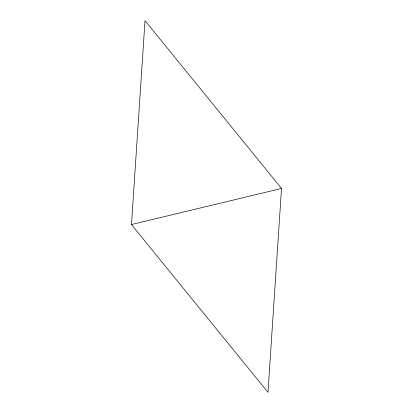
<?xml version="1.0" encoding="UTF-8"?>
<svg xmlns="http://www.w3.org/2000/svg" width="413" height="413" viewBox="0 0 413 413"><rect width="100%" height="100%" fill="white"/><g stroke="black" fill="none" stroke-linecap="round" stroke-linejoin="round"><path stroke-width="0.62" d="M131.479 224.543L145.02 20.65L281.521 188.457L267.98 392.35L131.479 224.543L281.521 188.457"/></g></svg>
